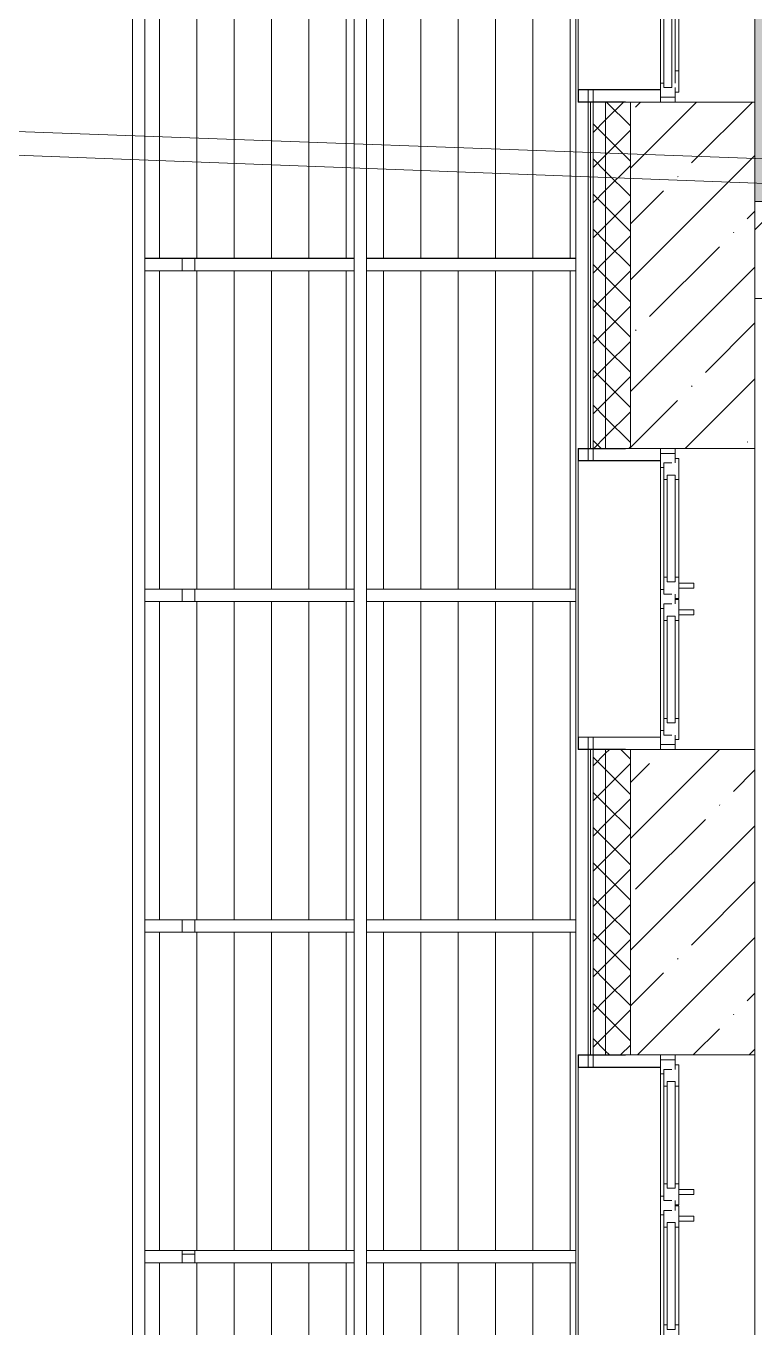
# Model space of a CAD drawing. Header units: millimetres. Extents: x -515342 to 330399, y -224905 to 507333.
# Drawn here: x -377486 to -374558, y -33531 to -28298 of the extents above; entities that cross this region are included whole.
import ezdxf

# ---------------------------------------------------------------- set-up
doc = ezdxf.new("R2010")
doc.units = ezdxf.units.MM
doc.layers.get('0').update_dxf_attribs({"lineweight": 0})
for name, color, linetype, lineweight in [('_ Окна', 7, 'Continuous', 0), ('Витраж', 7, 'Continuous', 0), ('Окна', 7, 'Continuous', 0), ('Панели витража', 7, 'Continuous', 0), ('Стены внутренние', 7, 'Continuous', 0), ('Стены наружные', 7, 'Continuous', 0), ('Стены несущие', 7, 'Continuous', 0), ('Стены отделка', 7, 'Continuous', 0), ('Стены штриховка', 7, 'Continuous', 0), ('экспертиза ДУ', 1, 'Continuous', 0), ('экспертиза условные обозначения', 1, 'Continuous', 0)]:
    doc.layers.add(name, color=color, linetype=linetype, lineweight=lineweight)
pattern_1 = [(45, (0, 0), (-70.7107, 70.7107), []), (135, (0, 0), (-70.7107, -70.7107), [])]
pattern_2 = [(90, (0, 25.96), (-150, 9e-15), [])]

# ---------------------------------------------------------------- blocks, each defined once
blk = doc.blocks.new('Окно_ПВХ_2Створки_1Фрамуга-верх - АР_Окно_ОП_1820_h_х11700_2ст1фр-в-9696407-О_АР_П_1_0_000_План 1 этажа')
at = {"layer": '_ Окна'}
for p, q in [((-529, 130), (-605, 130)), ((-605, 130), (-605, 70)), ((-585, 70), (-585, 130)), ((-547, 84), (-547, 116)), ((-547, 116), (-529, 116)), ((-529, 116), (-529, 130)), ((-480, 116), (-529, 116)), ((-480, 116), (-480, 102)), ((-87, 116), (-87, 102)), ((-87, 116), (-38, 116)), ((38, 130), (-38, 130)), ((-38, 130), (-38, 116)), ((-38, 116), (-20, 116)), ((-20, 116), (-20, 84)), ((20, 84), (20, 116)), ((20, 116), (38, 116)), ((38, 116), (38, 130)), ((87, 116), (38, 116)), ((87, 116), (87, 102)), ((480, 116), (480, 102)), ((480, 116), (529, 116)), ((529, 130), (529, 116)), ((605, 130), (529, 130)), ((529, 116), (547, 116)), ((547, 116), (547, 84)), ((585, 70), (585, 130)), ((605, 70), (605, 130)), ((-605, 70), (-547, 70)), ((-565, 56), (-565, 70)), ((-480, 56), (-565, 56)), ((-498, 102), (-498, 70)), ((-480, 102), (-498, 102)), ((-498, 102), (-69, 102)), ((-498, 70), (-480, 70)), ((-498, 70), (-69, 70)), ((-480, 70), (-480, 56)), ((-87, 102), (-69, 102)), ((-87, 70), (-87, 56)), ((-69, 70), (-87, 70)), ((-2, 56), (-87, 56)), ((-69, 102), (-69, 70)), ((-20, 70), (20, 70)), ((-2, 70), (-2, 56)), ((2, 56), (2, 70)), ((87, 56), (2, 56)), ((69, 102), (69, 70)), ((87, 102), (69, 102)), ((69, 102), (498, 102)), ((69, 70), (87, 70)), ((69, 70), (498, 70)), ((87, 70), (87, 56)), ((480, 102), (498, 102)), ((480, 70), (480, 56)), ((498, 70), (480, 70)), ((565, 56), (480, 56)), ((498, 102), (498, 70)), ((547, 70), (605, 70)), ((565, 70), (565, 56))]:
    blk.add_line(p, q, dxfattribs=at)
at = {"layer": 'Окна'}
for p, q in [((-529, 130), (-38, 130)), ((-480, 116), (-87, 116)), ((38, 130), (529, 130)), ((87, 116), (480, 116)), ((-87, 56), (-480, 56)), ((-63.5, -4), (-63.5, 56)), ((-43.5, 56), (-43.5, -4)), ((43.5, -4), (43.5, 56)), ((63.5, 56), (63.5, -4)), ((480, 56), (87, 56)), ((-43.5, -4), (-63.5, -4)), ((63.5, -4), (43.5, -4))]:
    blk.add_line(p, q, dxfattribs=at)
blk = doc.blocks.new('Окно_ПВХ_3Створки_1Фрамуга-верх - АР_Окно_ОП_1820_h_х1570_3ст2фр-в-9695280-О_АР_П_1_0_000_План 1 этажа')
at = {"layer": '_ Окна'}
for p, q in [((-729, 130), (-805, 130)), ((-805, 130), (-805, 70)), ((-785, 70), (-785, 130)), ((-747, 84), (-747, 116)), ((-747, 116), (-729, 116)), ((-729, 116), (-729, 130)), ((-323, 116), (-729, 116)), ((-247, 130), (-323, 130)), ((-323, 130), (-323, 116)), ((-323, 116), (-305, 116)), ((-305, 116), (-305, 84)), ((-265, 84), (-265, 116)), ((-265, 116), (-247, 116)), ((-247, 116), (-247, 130)), ((247, 116), (-247, 116)), ((323, 130), (247, 130)), ((247, 130), (247, 116)), ((247, 116), (265, 116)), ((265, 116), (265, 84)), ((305, 84), (305, 116)), ((305, 116), (323, 116)), ((323, 116), (323, 130)), ((729, 116), (323, 116)), ((729, 130), (729, 116)), ((805, 130), (729, 130)), ((729, 116), (747, 116)), ((747, 116), (747, 84)), ((785, 70), (785, 130)), ((805, 70), (805, 130)), ((-805, 70), (-747, 70)), ((-765, 56), (-765, 70)), ((-680, 56), (-765, 56)), ((-305, 84), (-747, 84)), ((-680, 70), (-680, 56)), ((-372, 70), (-372, 56)), ((-287, 56), (-372, 56)), ((-305, 70), (-265, 70)), ((-287, 70), (-287, 56)), ((265, 84), (-265, 84)), ((265, 70), (305, 70)), ((287, 56), (287, 70)), ((372, 56), (287, 56)), ((747, 84), (305, 84)), ((372, 70), (372, 56)), ((680, 70), (680, 56)), ((765, 56), (680, 56)), ((747, 70), (805, 70)), ((765, 70), (765, 56))]:
    blk.add_line(p, q, dxfattribs=at)
at = {"layer": 'Окна'}
for p, q in [((-729, 130), (-323, 130)), ((-247, 130), (247, 130)), ((323, 130), (729, 130)), ((-305, 70), (-729, 70)), ((-372, 56), (-680, 56)), ((-348.5, -4), (-348.5, 56)), ((-328.5, 56), (-328.5, -4)), ((265, 70), (-265, 70)), ((729, 70), (305, 70)), ((328.5, -4), (328.5, 56)), ((348.5, 56), (348.5, -4)), ((680, 56), (372, 56)), ((-328.5, -4), (-348.5, -4)), ((348.5, -4), (328.5, -4))]:
    blk.add_line(p, q, dxfattribs=at)
blk = doc.blocks.new('Прямоугольный импост - АР_Откос_Металлический_50х330 Белый Левый-9898759-О_АР_П_1_0_000_План 1 этажа')
at = {"layer": 'Витраж'}
blk.add_line((-515, 2004.9), (-515, 3114.9), dxfattribs=at)
blk = doc.blocks.new('Прямоугольный импост - АР_Откос_Металлический_50х330 Белый Левый-9898760-О_АР_П_1_0_000_План 1 этажа')
at = {"layer": 'Витраж', "lineweight": 18}
for p, q in [((0, 40), (-50, 40)), ((-50, 40), (-50, -290)), ((-49, -290), (-49, 39)), ((-49, 39), (-1, 39)), ((-1, 39), (-1, -150)), ((0, -150), (0, 40)), ((-1, -150), (0, -150))]:
    blk.add_line(p, q, dxfattribs=at)
blk = doc.blocks.new('Прямоугольный импост - АР_Откос_Металлический_50х330 Белый Правый-9899492-О_АР_П_1_0_000_План 1 этажа')
at = {"layer": 'Витраж', "lineweight": 18}
for p, q in [((-50, -290), (-50, 40)), ((-50, 40), (0, 40)), ((-1, 39), (-49, 39)), ((-49, 39), (-49, -290)), ((-1, -150), (-1, 39)), ((0, 40), (0, -150)), ((0, -150), (-1, -150))]:
    blk.add_line(p, q, dxfattribs=at)
blk = doc.blocks.new('Прямоугольный импост - АР_Откос_Металлический_50х330 Коричневый Левый-9899772-О_АР_П_1_0_000_План 1 этажа')
at = {"layer": 'Витраж'}
blk.add_line((-515, 7044.7), (-515, 8554.7), dxfattribs=at)
blk = doc.blocks.new('Прямоугольный импост - АР_Откос_Металлический_50х330 Коричневый Правый-9899919-О_АР_П_1_0_000_План 1 этажа')
at = {"layer": 'Витраж', "lineweight": 18}
for p, q in [((-50, -290), (-50, 40)), ((-50, 40), (0, 40)), ((-1, 39), (-49, 39)), ((-49, 39), (-49, -290)), ((-1, -150), (-1, 39)), ((0, 40), (0, -150)), ((0, -150), (-1, -150))]:
    blk.add_line(p, q, dxfattribs=at)
blk = doc.blocks.new('Системная панель - АР_ПанельВитража_Монолитный поликарбонат 6мм-10239938-О_АР_П_1_0_000_План 1 этажа')
at = {"layer": 'Панели витража'}
h = blk.add_hatch(dxfattribs=at)
h.set_pattern_fill('FP_61', color=256, style=0, pattern_type=2)
h.set_pattern_definition(pattern_2)
h.paths.add_polyline_path([(-1365, 6366.6), (-525, 6366.6), (-525, 7645.9), (-1365, 7645.9)])
for p, q in [((-525, 7645.9), (-1365, 7645.9)), ((-1365, 7645.9), (-1365, 6366.6)), ((-525, 6366.6), (-525, 7645.9)), ((-1365, 6366.6), (-525, 6366.6)), ((-1365, 6366.4), (-1365, 6366.6)), ((-525, 6366.4), (-525, 6366.6))]:
    blk.add_line(p, q, dxfattribs=at)
blk = doc.blocks.new('Системная панель - АР_ПанельВитража_Монолитный поликарбонат 6мм-V137-О_АР_П_1_0_000_План 1 этажа')
at = {"layer": 'Панели витража'}
h = blk.add_hatch(dxfattribs=at)
h.set_pattern_fill('FP_61', color=256, style=0, pattern_type=2)
h.set_pattern_definition(pattern_2)
h.paths.add_polyline_path([(-2255, 6366.6), (-1415, 6366.6), (-1415, 7645.9), (-2255, 7645.9)])
for p, q in [((-1415, 7645.9), (-2255, 7645.9)), ((-2255, 7645.9), (-2255, 6366.6)), ((-1415, 6366.6), (-1415, 7645.9)), ((-2255, 6366.6), (-1415, 6366.6)), ((-2255, 6366.4), (-2255, 6366.6)), ((-1415, 6366.4), (-1415, 6366.6))]:
    blk.add_line(p, q, dxfattribs=at)
blk = doc.blocks.new('Системная панель - АР_ПанельВитража_Монолитный поликарбонат 6мм-V138-О_АР_П_1_0_000_План 1 этажа')
at = {"layer": 'Панели витража'}
h = blk.add_hatch(dxfattribs=at)
h.set_pattern_fill('FP_61', color=256, style=0, pattern_type=2)
h.set_pattern_definition(pattern_2)
h.paths.add_polyline_path([(-932.7, 5037.3), (-525, 5037.3), (-525, 6316.6), (-1365, 6316.6), (-1365, 5037.3)])
for p, q in [((-525, 6316.6), (-1365, 6316.6)), ((-1365, 6316.6), (-1365, 5037.3)), ((-525, 5037.3), (-525, 6316.6)), ((-1365, 5037.3), (-525, 5037.3)), ((-1365, 5037.1), (-1365, 5037.3)), ((-525, 5037.1), (-525, 5037.3))]:
    blk.add_line(p, q, dxfattribs=at)
blk = doc.blocks.new('Системная панель - АР_ПанельВитража_Монолитный поликарбонат 6мм-V139-О_АР_П_1_0_000_План 1 этажа')
at = {"layer": 'Панели витража'}
h = blk.add_hatch(dxfattribs=at)
h.set_pattern_fill('FP_61', color=256, style=0, pattern_type=2)
h.set_pattern_definition(pattern_2)
h.paths.add_polyline_path([(-2255, 5037.3), (-1415, 5037.3), (-1415, 6316.6), (-2255, 6316.6), (-2255, 6269.7)])
for p, q in [((-1415, 6316.6), (-2255, 6316.6)), ((-2255, 6316.6), (-2255, 5037.3)), ((-1415, 5037.3), (-1415, 6316.6)), ((-2255, 5037.3), (-1415, 5037.3)), ((-2255, 5037.1), (-2255, 5037.3)), ((-1415, 5037.1), (-1415, 5037.3))]:
    blk.add_line(p, q, dxfattribs=at)
blk = doc.blocks.new('Системная панель - АР_ПанельВитража_Монолитный поликарбонат 6мм-V140-О_АР_П_1_0_000_План 1 этажа')
at = {"layer": 'Панели витража'}
h = blk.add_hatch(dxfattribs=at)
h.set_pattern_fill('FP_61', color=256, style=0, pattern_type=2)
h.set_pattern_definition(pattern_2)
h.paths.add_polyline_path([(-932.7, 3708), (-525, 3708), (-525, 4987.3), (-1365, 4987.3), (-1365, 3708)])
for p, q in [((-525, 4987.3), (-1365, 4987.3)), ((-1365, 4987.3), (-1365, 3708)), ((-525, 3708), (-525, 4987.3)), ((-1365, 3708), (-525, 3708)), ((-1365, 3707.8), (-1365, 3708)), ((-525, 3707.8), (-525, 3708))]:
    blk.add_line(p, q, dxfattribs=at)
blk = doc.blocks.new('Системная панель - АР_ПанельВитража_Монолитный поликарбонат 6мм-V141-О_АР_П_1_0_000_План 1 этажа')
at = {"layer": 'Панели витража'}
h = blk.add_hatch(dxfattribs=at)
h.set_pattern_fill('FP_61', color=256, style=0, pattern_type=2)
h.set_pattern_definition(pattern_2)
h.paths.add_polyline_path([(-2255, 3708), (-1415, 3708), (-1415, 4987.3), (-2255, 4987.3), (-2255, 4093)])
for p, q in [((-1415, 4987.3), (-2255, 4987.3)), ((-2255, 4987.3), (-2255, 3708)), ((-1415, 3708), (-1415, 4987.3)), ((-2255, 3708), (-1415, 3708)), ((-2255, 3707.8), (-2255, 3708)), ((-1415, 3707.8), (-1415, 3708))]:
    blk.add_line(p, q, dxfattribs=at)
blk = doc.blocks.new('Системная панель - АР_ПанельВитража_Монолитный поликарбонат 6мм-V142-О_АР_П_1_0_000_План 1 этажа')
at = {"layer": 'Панели витража'}
h = blk.add_hatch(dxfattribs=at)
h.set_pattern_fill('FP_61', color=256, style=0, pattern_type=2)
h.set_pattern_definition(pattern_2)
h.paths.add_polyline_path([(-525, 2378.7), (-525, 3658), (-1365, 3658), (-1365, 2378.7), (-932.7, 2378.7)])
for p, q in [((-525, 3658), (-1365, 3658)), ((-1365, 3658), (-1365, 2378.7)), ((-525, 2378.7), (-525, 3658)), ((-1365, 2378.7), (-525, 2378.7)), ((-1365, 2378.5), (-1365, 2378.7)), ((-525, 2378.5), (-525, 2378.7))]:
    blk.add_line(p, q, dxfattribs=at)
blk = doc.blocks.new('Системная панель - АР_ПанельВитража_Монолитный поликарбонат 6мм-V143-О_АР_П_1_0_000_План 1 этажа')
at = {"layer": 'Панели витража'}
h = blk.add_hatch(dxfattribs=at)
h.set_pattern_fill('FP_61', color=256, style=0, pattern_type=2)
h.set_pattern_definition(pattern_2)
h.paths.add_polyline_path([(-2255, 2378.7), (-1415, 2378.7), (-1415, 3658), (-2255, 3658), (-2255, 3004.6)])
for p, q in [((-1415, 3658), (-2255, 3658)), ((-2255, 3658), (-2255, 2378.7)), ((-1415, 2378.7), (-1415, 3658)), ((-2255, 2378.7), (-1415, 2378.7)), ((-2255, 2378.5), (-2255, 2378.7)), ((-1415, 2378.5), (-1415, 2378.7))]:
    blk.add_line(p, q, dxfattribs=at)
blk = doc.blocks.new('Системная панель - АР_ПанельВитража_Монолитный поликарбонат 6мм-V144-О_АР_П_1_0_000_План 1 этажа')
at = {"layer": 'Панели витража'}
h = blk.add_hatch(dxfattribs=at)
h.set_pattern_fill('FP_61', color=256, style=0, pattern_type=2)
h.set_pattern_definition(pattern_2)
h.paths.add_polyline_path([(-1365, 1049.4), (-525, 1049.4), (-525, 2328.8), (-1365, 2328.8), (-1365, 1916.2)])
for p, q in [((-525, 2328.8), (-1365, 2328.8)), ((-1365, 2328.8), (-1365, 1049.4)), ((-525, 1049.4), (-525, 2328.8)), ((-1365, 1049.4), (-525, 1049.4)), ((-1365, 1049.2), (-1365, 1049.4)), ((-525, 1049.2), (-525, 1049.4))]:
    blk.add_line(p, q, dxfattribs=at)
blk = doc.blocks.new('Системная панель - АР_ПанельВитража_Монолитный поликарбонат 6мм-V145-О_АР_П_1_0_000_План 1 этажа')
at = {"layer": 'Панели витража'}
h = blk.add_hatch(dxfattribs=at)
h.set_pattern_fill('FP_61', color=256, style=0, pattern_type=2)
h.set_pattern_definition(pattern_2)
h.paths.add_polyline_path([(-2255, 1049.4), (-1415, 1049.4), (-1415, 2328.8), (-2255, 2328.8), (-2255, 1916.2)])
for p, q in [((-1415, 2328.8), (-2255, 2328.8)), ((-2255, 2328.8), (-2255, 1049.4)), ((-1415, 1049.4), (-1415, 2328.8)), ((-2255, 1049.4), (-1415, 1049.4)), ((-2255, 1049.2), (-2255, 1049.4)), ((-1415, 1049.2), (-1415, 1049.4))]:
    blk.add_line(p, q, dxfattribs=at)
blk = doc.blocks.new('Прямоугольный импост - АР_Импост_50х50 _труба_-10238071-О_АР_П_1_0_000_План 1 этажа')
at = {"layer": 'Витраж'}
for p, q in [((-525, 7645.9), (-525, 7670.7)), ((-525, 6341.4), (-525, 6366.6))]:
    blk.add_line(p, q, dxfattribs=at)
blk = doc.blocks.new('Прямоугольный импост - АР_Импост_50х50 _труба_-10238074-О_АР_П_1_0_000_План 1 этажа')
at = {"layer": 'Витраж'}
for p, q in [((-2305, 7670.7), (-2305, 6341.4)), ((-2255, 7670.7), (-2255, 7645.9)), ((-2255, 6366.6), (-2255, 6341.4))]:
    blk.add_line(p, q, dxfattribs=at)
blk = doc.blocks.new('Прямоугольный импост - АР_Импост_50х50 _труба_-10239934-О_АР_П_1_0_000_План 1 этажа')
at = {"layer": 'Витраж'}
for p, q in [((-1365, 7645.9), (-1365, 7695.7)), ((-1365, 7695.7), (-525, 7695.7)), ((-525, 7695.7), (-525, 7645.9))]:
    blk.add_line(p, q, dxfattribs=at)
blk = doc.blocks.new('Прямоугольный импост - АР_Импост_50х50 _труба_-10238064-О_АР_П_1_0_000_План 1 этажа')
at = {"layer": 'Витраж'}
for p, q in [((-1415, 7670.7), (-1415, 7645.9)), ((-1365, 7670.7), (-1365, 7645.9)), ((-1415, 6366.6), (-1415, 6341.4)), ((-1365, 6366.6), (-1365, 6341.4))]:
    blk.add_line(p, q, dxfattribs=at)
blk = doc.blocks.new('Прямоугольный импост - АР_Импост_50х50 _труба_-10242001-О_АР_П_1_0_000_План 1 этажа')
at = {"layer": 'Витраж'}
for p, q in [((-25, -50), (-25, 0)), ((-25, 0), (0, 0)), ((0, -50), (-25, -50))]:
    blk.add_line(p, q, dxfattribs=at)
blk = doc.blocks.new('Прямоугольный импост - АР_Импост_50х50 _труба_-10241589-О_АР_П_1_0_000_План 1 этажа')
at = {"layer": 'Витраж'}
for p, q in [((-2105, 2328.8), (-2105, 2339.3)), ((-2055, 2339.3), (-2055, 2328.8))]:
    blk.add_line(p, q, dxfattribs=at)
blk = doc.blocks.new('Прямоугольный импост - АР_Импост_50х50 _труба_-10241590-О_АР_П_1_0_000_План 1 этажа')
at = {"layer": 'Витраж'}
for p, q in [((-2105, 2364.3), (-2105, 2378.7)), ((-2055, 2378.7), (-2055, 2364.3))]:
    blk.add_line(p, q, dxfattribs=at)
blk = doc.blocks.new('Прямоугольный импост - АР_Импост_50х50 _труба_-V199-О_АР_П_1_0_000_План 1 этажа')
at = {"layer": 'Витраж'}
for p, q in [((-2105, 3658), (-2105, 3708)), ((-2055, 3708), (-2055, 3658))]:
    blk.add_line(p, q, dxfattribs=at)
blk = doc.blocks.new('Прямоугольный импост - АР_Импост_50х50 _труба_-V200-О_АР_П_1_0_000_План 1 этажа')
at = {"layer": 'Витраж'}
for p, q in [((-2105, 4987.3), (-2105, 5037.3)), ((-2055, 5037.3), (-2055, 4987.3))]:
    blk.add_line(p, q, dxfattribs=at)
blk = doc.blocks.new('Прямоугольный импост - АР_Импост_50х50 _труба_-10241591-О_АР_П_1_0_000_План 1 этажа')
at = {"layer": 'Витраж'}
for p, q in [((-2105, 6316.6), (-2105, 6366.6)), ((-2055, 6366.6), (-2055, 6316.6))]:
    blk.add_line(p, q, dxfattribs=at)
blk = doc.blocks.new('СД_Люблино_Фасады_rvt-1-О_АР_П_1_0_000_План 1 этажа')
at = {"layer": 'Стены внутренние'}
h = blk.add_hatch(dxfattribs=at)
h.set_pattern_fill('FP_1', color=256, style=0, pattern_type=2)
h.set_pattern_definition([(45, (0, 0), (-224.5064, 224.5064), []), (45, (224.5, 0), (-224.5064, 224.5064), [396.875, -79.375, 3.353, -76.022])])
h.paths.add_polyline_path([(-305, -305), (195, -305), (195, 1954.9), (-305, 1954.9), (-305, -260.5)])
h.paths.add_polyline_path([(-44.4, 3164.9), (195, 3164.9), (195, 4392.4), (-305, 4392.4), (-305, 3164.9), (-125, 3164.9)])
h.paths.add_polyline_path([(-305, 5602.4), (195, 5602.4), (195, 6994.7), (-305, 6994.7), (-305, 6099.6)])
h.paths.add_polyline_path([(-185, 8604.7), (195, 8604.7), (195, 9989.9), (-305, 9989.9), (-305, 8604.7)])
h.paths.add_polyline_path([(195, 11199.9), (195, 12399.9), (-305, 12399.9), (-305, 11199.9), (-44.4, 11199.9)])
h.paths.add_polyline_path([(-185, 13609.9), (195, 13609.9), (195, 15405), (-305, 15405), (-305, 13609.9)])
at = {"layer": 'Стены наружные'}
h = blk.add_hatch(dxfattribs=at)
h.set_pattern_fill('FP_10', color=256, style=0, pattern_type=2)
h.set_pattern_definition(pattern_1)
h.paths.add_polyline_path([(-405, -455), (-405, 1954.9), (-455, 1954.9), (-455, -455)])
h.paths.add_polyline_path([(-405, 3164.9), (-405, 4392.4), (-455, 4392.4), (-455, 3164.9)])
h.paths.add_polyline_path([(-405, 5602.4), (-405, 6994.7), (-455, 6994.7), (-455, 5602.4)])
h.paths.add_polyline_path([(-405, 8604.7), (-405, 9989.9), (-455, 9989.9), (-455, 8604.7)])
h.paths.add_polyline_path([(-455, 11199.9), (-405, 11199.9), (-405, 12399.9), (-455, 12399.9), (-455, 11711.5)])
h.paths.add_polyline_path([(-405, 13609.9), (-405, 16055), (-455, 16055), (-455, 13609.9)])
h = blk.add_hatch(dxfattribs=at)
h.set_pattern_fill('FP_10', color=256, style=0, pattern_type=2)
h.set_pattern_definition(pattern_1)
h.paths.add_polyline_path([(-405, -405), (-305, -405), (-305, 1954.9), (-405, 1954.9), (-405, -260.5)])
h.paths.add_polyline_path([(-305, 3164.9), (-305, 4392.4), (-405, 4392.4), (-405, 3164.9)])
h.paths.add_polyline_path([(-305, 5602.4), (-305, 6994.7), (-405, 6994.7), (-405, 5602.4)])
h.paths.add_polyline_path([(-405, 8604.7), (-305, 8604.7), (-305, 9989.9), (-405, 9989.9), (-405, 8990.6)])
h.paths.add_polyline_path([(-305, 11199.9), (-305, 12399.9), (-405, 12399.9), (-405, 11199.9)])
h.paths.add_polyline_path([(-305, 13609.9), (-305, 16005), (-405, 16005), (-405, 13609.9)])
at = {"layer": 'Стены внутренние'}
for p, q in [((195, 8604.7), (195, 6994.7)), ((-475, 6995.5), (-475, 7043.9)), ((-455, 7043.9), (-455, 6995.7)), ((-475, 5553.3), (-475, 5601.6)), ((-455, 5601.4), (-455, 5553.3)), ((195, 5602.4), (195, 4392.4)), ((-475, 4393.2), (-475, 4441.6)), ((-455, 4441.6), (-455, 4393.4)), ((-475, 3115.8), (-475, 3164.1)), ((-455, 3163.9), (-455, 3115.8)), ((195, 3164.9), (195, 1954.9))]:
    blk.add_line(p, q, dxfattribs=at)
at = {"layer": 'Стены наружные'}
for p, q in [((-455, 6995.7), (-455, 7043.9)), ((-455, 5553.3), (-455, 5601.4)), ((-455, 4393.4), (-455, 4441.6)), ((-455, 3115.8), (-455, 3163.9))]:
    blk.add_line(p, q, dxfattribs=at)
at = {"layer": 'Стены несущие'}
for p, q in [((-185, 6994.7), (-305, 6994.7)), ((-305, 6994.7), (-305, 5602.4)), ((-305, 5602.4), (-305, 6994.7)), ((195, 6994.7), (-125, 6994.7)), ((195, 5602.4), (195, 6994.7)), ((-305, 5602.4), (-185, 5602.4)), ((-125, 5602.4), (195, 5602.4)), ((-185, 4392.4), (-305, 4392.4)), ((-305, 4392.4), (-305, 3164.9)), ((-305, 3164.9), (-305, 4392.4)), ((195, 4392.4), (-125, 4392.4)), ((195, 3164.9), (195, 4392.4)), ((-305, 3164.9), (-185, 3164.9)), ((-125, 3164.9), (195, 3164.9))]:
    blk.add_line(p, q, dxfattribs=at)
at = {"layer": 'Стены отделка', "lineweight": 9}
for p, q in [((-465, 6994.7), (-475, 6994.7)), ((-475, 6994.7), (-475, 5602.4)), ((-455, 6994.7), (-465, 6994.7)), ((-405, 6994.7), (-455, 6994.7)), ((-455, 6994.7), (-455, 5602.4)), ((-455, 5602.4), (-455, 6994.7)), ((-305, 6994.7), (-405, 6994.7)), ((-475, 5602.4), (-465, 5602.4)), ((-465, 5602.4), (-455, 5602.4)), ((-455, 5602.4), (-405, 5602.4)), ((-405, 5602.4), (-305, 5602.4)), ((-465, 4392.4), (-475, 4392.4)), ((-475, 4392.4), (-475, 3164.9)), ((-455, 4392.4), (-465, 4392.4)), ((-405, 4392.4), (-455, 4392.4)), ((-455, 4392.4), (-455, 3164.9)), ((-455, 3164.9), (-455, 4392.4)), ((-305, 4392.4), (-405, 4392.4)), ((-475, 3164.9), (-465, 3164.9)), ((-465, 3164.9), (-455, 3164.9)), ((-455, 3164.9), (-405, 3164.9)), ((-405, 3164.9), (-305, 3164.9))]:
    blk.add_line(p, q, dxfattribs=at)
at = {"layer": 'Стены штриховка'}
for p, q in [((-465, 6994.7), (-465, 5602.4)), ((-405, 6994.7), (-405, 5602.4)), ((-465, 4392.4), (-465, 3164.9)), ((-405, 4392.4), (-405, 3164.9))]:
    blk.add_line(p, q, dxfattribs=at)
at = {"layer": 'Витраж', "lineweight": 9}
for name, p in [('Прямоугольный импост - АР_Откос_Металлический_50х330 Коричневый Левый-9899772-О_АР_П_1_0_000_План 1 этажа', (0, 0)), ('Прямоугольный импост - АР_Импост_50х50 _труба_-10238074-О_АР_П_1_0_000_План 1 этажа', (0, 0)), ('Прямоугольный импост - АР_Импост_50х50 _труба_-10238064-О_АР_П_1_0_000_План 1 этажа', (0, 0)), ('Прямоугольный импост - АР_Импост_50х50 _труба_-10238071-О_АР_П_1_0_000_План 1 этажа', (0, 0)), ('Прямоугольный импост - АР_Импост_50х50 _труба_-10238074-О_АР_П_1_0_000_План 1 этажа', (0, -1329.3)), ('Прямоугольный импост - АР_Импост_50х50 _труба_-10239934-О_АР_П_1_0_000_План 1 этажа', (-890, -1329.3)), ('Прямоугольный импост - АР_Импост_50х50 _труба_-10241591-О_АР_П_1_0_000_План 1 этажа', (0, 0)), ('Прямоугольный импост - АР_Импост_50х50 _труба_-10238064-О_АР_П_1_0_000_План 1 этажа', (0, -1329.3)), ('Прямоугольный импост - АР_Импост_50х50 _труба_-10239934-О_АР_П_1_0_000_План 1 этажа', (0, -1329.3)), ('Прямоугольный импост - АР_Импост_50х50 _труба_-10238071-О_АР_П_1_0_000_План 1 этажа', (0, -1329.3)), ('Прямоугольный импост - АР_Откос_Металлический_50х330 Белый Левый-9898759-О_АР_П_1_0_000_План 1 этажа', (0, 2437.5)), ('Прямоугольный импост - АР_Импост_50х50 _труба_-10239934-О_АР_П_1_0_000_План 1 этажа', (-890, -2658.6)), ('Прямоугольный импост - АР_Импост_50х50 _труба_-V200-О_АР_П_1_0_000_План 1 этажа', (0, 0)), ('Прямоугольный импост - АР_Импост_50х50 _труба_-10239934-О_АР_П_1_0_000_План 1 этажа', (0, -2658.6)), ('Прямоугольный импост - АР_Импост_50х50 _труба_-10238074-О_АР_П_1_0_000_План 1 этажа', (0, -2658.6)), ('Прямоугольный импост - АР_Импост_50х50 _труба_-10238064-О_АР_П_1_0_000_План 1 этажа', (0, -2658.6)), ('Прямоугольный импост - АР_Импост_50х50 _труба_-10238071-О_АР_П_1_0_000_План 1 этажа', (0, -2658.6)), ('Прямоугольный импост - АР_Импост_50х50 _труба_-10238074-О_АР_П_1_0_000_План 1 этажа', (0, -3987.9)), ('Прямоугольный импост - АР_Импост_50х50 _труба_-10239934-О_АР_П_1_0_000_План 1 этажа', (-890, -3987.9)), ('Прямоугольный импост - АР_Импост_50х50 _труба_-V199-О_АР_П_1_0_000_План 1 этажа', (0, 0)), ('Прямоугольный импост - АР_Импост_50х50 _труба_-10238064-О_АР_П_1_0_000_План 1 этажа', (0, -3987.9)), ('Прямоугольный импост - АР_Импост_50х50 _труба_-10239934-О_АР_П_1_0_000_План 1 этажа', (0, -3987.9)), ('Прямоугольный импост - АР_Импост_50х50 _труба_-10238071-О_АР_П_1_0_000_План 1 этажа', (0, -3987.9)), ('Прямоугольный импост - АР_Откос_Металлический_50х330 Белый Левый-9898759-О_АР_П_1_0_000_План 1 этажа', (0, 0)), ('Прямоугольный импост - АР_Импост_50х50 _труба_-10239934-О_АР_П_1_0_000_План 1 этажа', (-890, -5317.1)), ('Прямоугольный импост - АР_Импост_50х50 _труба_-10241590-О_АР_П_1_0_000_План 1 этажа', (0, 0)), ('Прямоугольный импост - АР_Импост_50х50 _труба_-10239934-О_АР_П_1_0_000_План 1 этажа', (0, -5317.1)), ('Прямоугольный импост - АР_Импост_50х50 _труба_-10238074-О_АР_П_1_0_000_План 1 этажа', (0, -5317.1)), ('Прямоугольный импост - АР_Импост_50х50 _труба_-10241589-О_АР_П_1_0_000_План 1 этажа', (0, 0)), ('Прямоугольный импост - АР_Импост_50х50 _труба_-10238064-О_АР_П_1_0_000_План 1 этажа', (0, -5317.1)), ('Прямоугольный импост - АР_Импост_50х50 _труба_-10238071-О_АР_П_1_0_000_План 1 этажа', (0, -5317.1))]:
    blk.add_blockref(name, p, dxfattribs=at)
at = {"layer": 'Витраж', "lineweight": 9, "extrusion": (0, 0, -1), "rotation": 270.0000000000001}
for name, p in [('Прямоугольный импост - АР_Откос_Металлический_50х330 Коричневый Правый-9899919-О_АР_П_1_0_000_План 1 этажа', (475, 6994.7)), ('Прямоугольный импост - АР_Откос_Металлический_50х330 Белый Правый-9899492-О_АР_П_1_0_000_План 1 этажа', (475, 4392.4)), ('Прямоугольный импост - АР_Импост_50х50 _труба_-10242001-О_АР_П_1_0_000_План 1 этажа', (2105, 2339.3))]:
    blk.add_blockref(name, p, dxfattribs=at)
at = {"layer": 'Витраж', "lineweight": 9, "rotation": 89.99999999999991}
for p in [(-475, 5602.4), (-475, 3164.9)]:
    blk.add_blockref('Прямоугольный импост - АР_Откос_Металлический_50х330 Белый Левый-9898760-О_АР_П_1_0_000_План 1 этажа', p, dxfattribs=at)
at = {"layer": 'Окна', "lineweight": 9, "rotation": 89.99999999999977}
for name, p in [('Окно_ПВХ_3Створки_1Фрамуга-верх - АР_Окно_ОП_1820_h_х1570_3ст2фр-в-9695280-О_АР_П_1_0_000_План 1 этажа', (-55, 7799.7)), ('Окно_ПВХ_2Створки_1Фрамуга-верх - АР_Окно_ОП_1820_h_х11700_2ст1фр-в-9696407-О_АР_П_1_0_000_План 1 этажа', (-55, 4997.4)), ('Окно_ПВХ_2Створки_1Фрамуга-верх - АР_Окно_ОП_1820_h_х11700_2ст1фр-в-9696407-О_АР_П_1_0_000_План 1 этажа', (-55, 2559.9))]:
    blk.add_blockref(name, p, dxfattribs=at)
at = {"layer": 'Панели витража', "lineweight": 9}
for name in ['Системная панель - АР_ПанельВитража_Монолитный поликарбонат 6мм-V137-О_АР_П_1_0_000_План 1 этажа', 'Системная панель - АР_ПанельВитража_Монолитный поликарбонат 6мм-10239938-О_АР_П_1_0_000_План 1 этажа', 'Системная панель - АР_ПанельВитража_Монолитный поликарбонат 6мм-V139-О_АР_П_1_0_000_План 1 этажа', 'Системная панель - АР_ПанельВитража_Монолитный поликарбонат 6мм-V138-О_АР_П_1_0_000_План 1 этажа', 'Системная панель - АР_ПанельВитража_Монолитный поликарбонат 6мм-V141-О_АР_П_1_0_000_План 1 этажа', 'Системная панель - АР_ПанельВитража_Монолитный поликарбонат 6мм-V140-О_АР_П_1_0_000_План 1 этажа', 'Системная панель - АР_ПанельВитража_Монолитный поликарбонат 6мм-V143-О_АР_П_1_0_000_План 1 этажа', 'Системная панель - АР_ПанельВитража_Монолитный поликарбонат 6мм-V142-О_АР_П_1_0_000_План 1 этажа', 'Системная панель - АР_ПанельВитража_Монолитный поликарбонат 6мм-V145-О_АР_П_1_0_000_План 1 этажа', 'Системная панель - АР_ПанельВитража_Монолитный поликарбонат 6мм-V144-О_АР_П_1_0_000_План 1 этажа']:
    blk.add_blockref(name, (0, 0), dxfattribs=at)

msp = doc.modelspace()

# ---------------------------------------------------------------- hatches: boundary and pattern name
at = {"layer": 'Стены внутренние'}
h = msp.add_hatch(dxfattribs=at)
h.set_pattern_fill('FP_1', color=256, style=0, pattern_type=2)
h.set_pattern_definition([(45, (-374753.14, -35598.53), (-224.506, 224.506), []), (45, (-374528.64, -35598.53), (-224.506, 224.506), [396.875, -79.375, 3.353, -76.022])])
h.paths.add_polyline_path([(-374558.1427, -29393.5295), (-370758.1427, -29393.5295), (-370758.1427, -29003.5295), (-374558.1427, -29003.5295), (-374558.1427, -29328.8472)])
h.paths.add_polyline_path([(-371083.6387, -29297.0103), (-371118.3684, -29297.0103), (-371151.0036, -29285.132), (-371177.608, -29262.8083), (-371194.9728, -29232.7315), (-371201.0036, -29198.5295), (-371194.9728, -29164.3275), (-371177.608, -29134.2507), (-371151.0036, -29111.927), (-371118.3684, -29100.0487), (-371083.6387, -29100.0487), (-371051.0036, -29111.927), (-371024.3991, -29134.2507), (-371007.0343, -29164.3275), (-371001.0036, -29198.5295), (-371007.0343, -29232.7315), (-371024.3991, -29262.8083), (-371051.0036, -29285.132)])
h.paths.add_polyline_path([(-371453.6387, -29297.0103), (-371488.3684, -29297.0103), (-371521.0036, -29285.132), (-371547.608, -29262.8083), (-371564.9728, -29232.7315), (-371571.0036, -29198.5295), (-371564.9728, -29164.3275), (-371547.608, -29134.2507), (-371521.0036, -29111.927), (-371488.3684, -29100.0487), (-371453.6387, -29100.0487), (-371421.0036, -29111.927), (-371394.3991, -29134.2507), (-371377.0343, -29164.3275), (-371371.0036, -29198.5295), (-371377.0343, -29232.7315), (-371394.3991, -29262.8083), (-371421.0036, -29285.132)])
h.paths.add_polyline_path([(-372193.6387, -29297.0103), (-372228.3684, -29297.0103), (-372261.0036, -29285.132), (-372287.608, -29262.8083), (-372304.9728, -29232.7315), (-372311.0036, -29198.5295), (-372304.9728, -29164.3275), (-372287.608, -29134.2507), (-372261.0036, -29111.927), (-372228.3684, -29100.0487), (-372193.6387, -29100.0487), (-372161.0036, -29111.927), (-372134.3991, -29134.2507), (-372117.0343, -29164.3275), (-372111.0036, -29198.5295), (-372117.0343, -29232.7315), (-372134.3991, -29262.8083), (-372161.0036, -29285.132)])
h.paths.add_polyline_path([(-371823.6387, -29297.0103), (-371858.3684, -29297.0103), (-371891.0036, -29285.132), (-371917.608, -29262.8083), (-371934.9728, -29232.7315), (-371941.0036, -29198.5295), (-371934.9728, -29164.3275), (-371917.608, -29134.2507), (-371891.0036, -29111.927), (-371858.3684, -29100.0487), (-371823.6387, -29100.0487), (-371791.0036, -29111.927), (-371764.3991, -29134.2507), (-371747.0343, -29164.3275), (-371741.0036, -29198.5295), (-371747.0343, -29232.7315), (-371764.3991, -29262.8083), (-371791.0036, -29285.132)])
at = {"layer": 'экспертиза условные обозначения'}
h = msp.add_hatch(dxfattribs=at)
h.set_pattern_fill('GRASS', color=3, scale=24)
h.set_pattern_definition([(90, (-374753.14, -35598.53), (-431.0523, 431.0523), [114.3, -747.8046]), (45, (-374753.14, -35598.5), (-431.052, 431.052), [114.3, -495.3]), (135, (-374753.14, -35598.5), (-431.052, -431.052), [114.3, -495.3])])
h.paths.add_polyline_path([(-374558.1427, -26618.5295), (-329338.1427, -26618.5295), (-329338.1427, -28753.7894), (-346430.5538, -28753.7894), (-346430.5538, -32623.5894), (-354382.6275, -32623.5894), (-354382.6275, -28753.7894), (-358678.1427, -28753.7894), (-358673.1427, -29003.5295), (-362548.1427, -29003.5295), (-362548.1427, -35403.5295), (-365918.6427, -35403.5295), (-365918.6427, -32298.5894), (-365118.6427, -32298.5894), (-365118.6427, -29393.5295), (-363998.1427, -29393.5295), (-363998.1427, -29003.5295), (-368836.0943, -29003.5295), (-368836.0943, -29393.5295), (-368683.8985, -29393.5295), (-368683.8985, -31523.5295), (-371073.1427, -31523.5295), (-371073.1427, -29393.5295), (-370888.1427, -29393.5295), (-370888.1427, -29003.5295), (-374558.1427, -29003.5295)])

# ---------------------------------------------------------------- linework, layer by layer
at = {"layer": 'Стены несущие'}
for p, q in [((-370758.1427, -29003.5295), (-374558.1427, -29003.5295)), ((-374558.1427, -29003.5295), (-374558.1427, -29393.5295)), ((-374558.1427, -29393.5295), (-371223.1427, -29393.5295))]:
    msp.add_line(p, q, dxfattribs=at)
at = {"layer": 'экспертиза ДУ', "elevation": 0}
msp.add_lwpolyline([(-323506.6948, -30690.9513), (-436388.9962, -26576.9862), (-324401.8704, -30838.6574)], dxfattribs=at)
at = {"layer": 'экспертиза условные обозначения', "color": 3}
msp.add_lwpolyline([(-346430.5538, -32623.5894), (-354382.6275, -32623.5894), (-354382.6275, -28753.7894), (-358678.1427, -28753.7894), (-358673.1427, -29003.5295), (-362548.1427, -29003.5295), (-362548.1427, -35403.5295), (-365918.6427, -35403.5295), (-365918.6427, -32298.5894), (-365118.6427, -32298.5894), (-365118.6427, -29393.5295), (-363998.1427, -29393.5295), (-363998.1427, -29003.5295), (-368836.0943, -29003.5295), (-368836.0943, -29393.5295), (-368683.8985, -29393.5295), (-368683.8985, -31523.5295), (-371073.1427, -31523.5295), (-371073.1427, -29393.5295), (-370888.1427, -29393.5295), (-370888.1427, -29003.5295), (-374558.1427, -29003.5295), (-374558.1427, -26618.5295)], dxfattribs=at)

# ---------------------------------------------------------------- block references
msp.add_blockref('СД_Люблино_Фасады_rvt-1-О_АР_П_1_0_000_План 1 этажа', (-374753.1427, -35598.5295))

doc.saveas('drawing.dxf')
